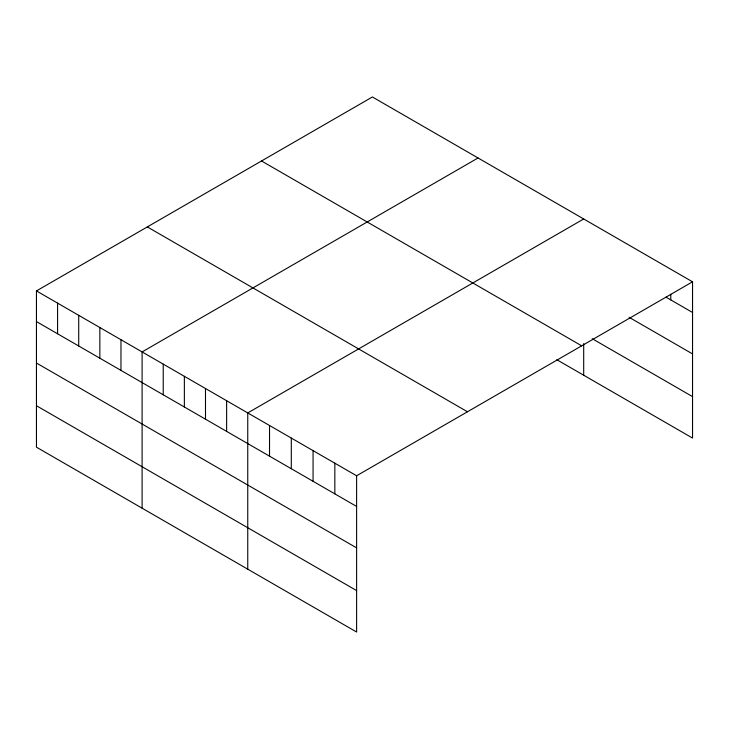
<?xml version="1.0" encoding="UTF-8"?>
<svg xmlns="http://www.w3.org/2000/svg" width="729" height="729" viewBox="0 0 729 729"><rect width="100%" height="100%" fill="white"/><g stroke="black" fill="none" stroke-linecap="round" stroke-linejoin="round"><path stroke-width="1.09" d="M36.45 290.926L356.609 475.773L356.609 632.025L36.45 447.187L36.45 290.926L372.391 96.975L692.55 281.813L692.55 438.074L556.801 359.698M478.042 157.974L142.1 351.925L142.1 508.186M583.692 218.973L247.751 412.924L247.751 569.176M356.609 475.773L692.55 281.813M666.051 297.177L692.55 312.477M629.127 317.306L692.55 353.92M592.212 338.703L692.55 396.622M261.529 160.981L581.687 345.819M147.313 226.919L467.471 411.767M36.45 321.589L356.609 506.436M36.45 363.033L356.609 547.88M36.45 405.734L356.609 590.581M670.78 294.234L670.78 299.911M583.692 343.596L583.692 375.225M334.839 463.197L334.839 493.861M313.069 450.631L313.069 481.295M291.299 438.065L291.299 468.729M269.53 425.49L269.53 456.154M226.628 400.722L226.628 431.386M205.496 388.521L205.496 419.184M184.364 376.328L184.364 406.992M163.232 364.126L163.232 394.79M120.968 339.723L120.968 370.387M99.846 327.531L99.846 358.194M78.714 315.329L78.714 345.993M57.582 303.127L57.582 333.791"/></g></svg>
